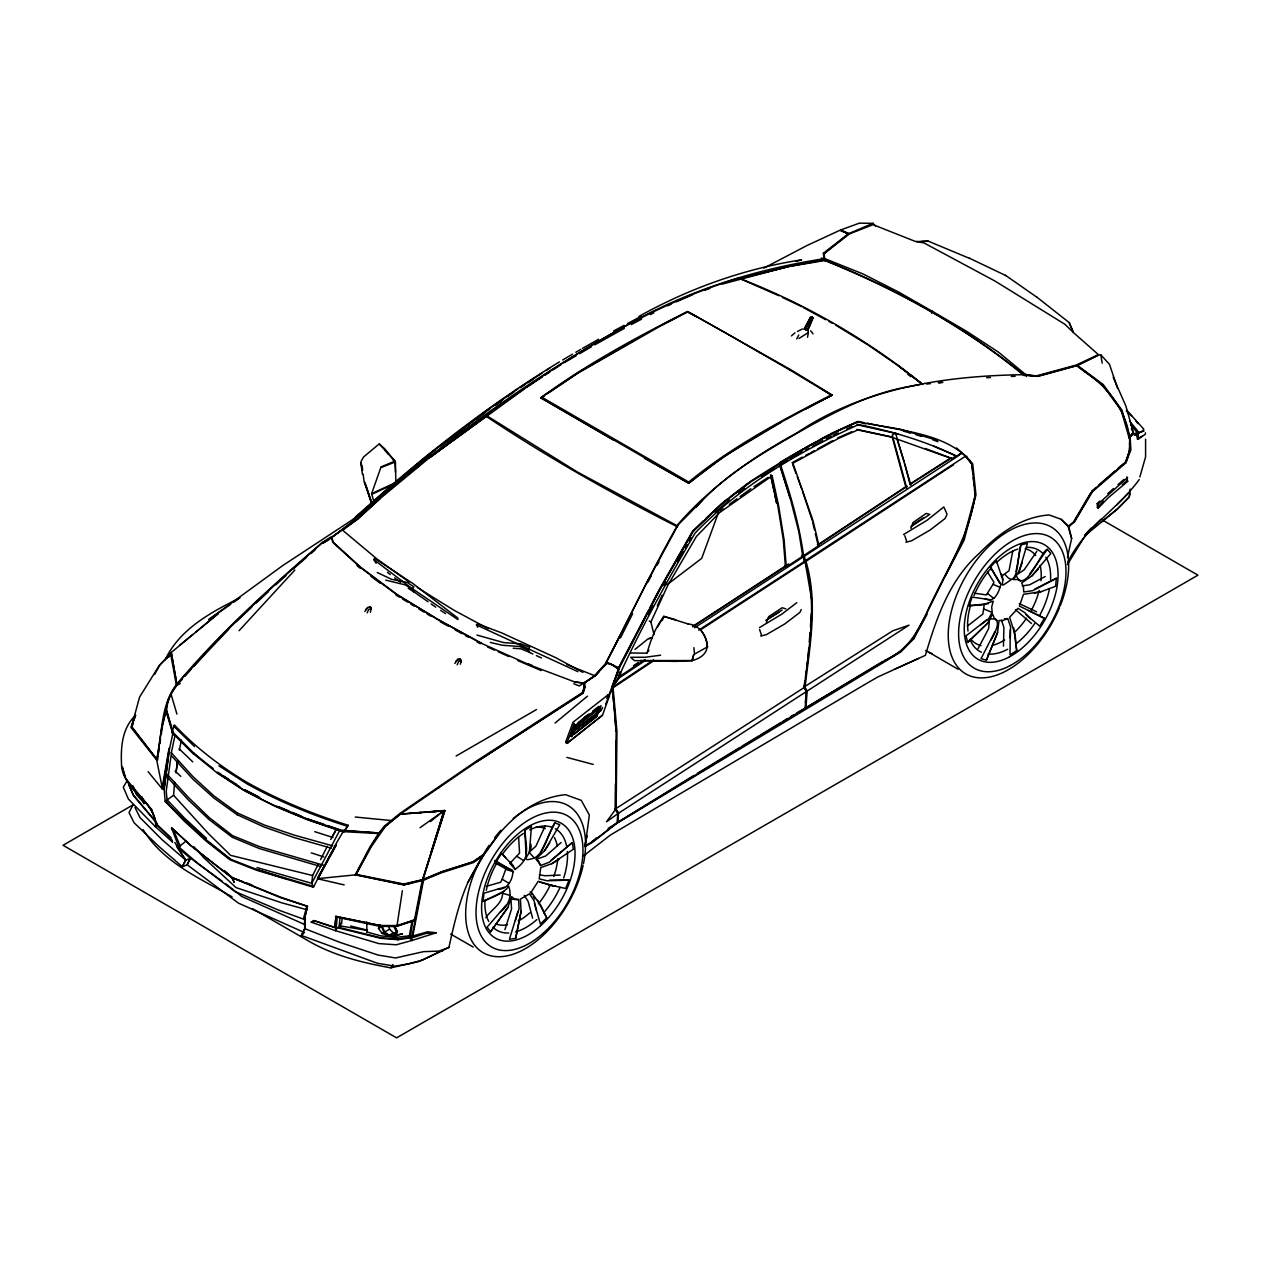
<?xml version="1.0" encoding="UTF-8"?>
<svg xmlns="http://www.w3.org/2000/svg" width="1261" height="1261" viewBox="0 0 1261 1261"><rect width="100%" height="100%" fill="white"/><g stroke="black" fill="none" stroke-linecap="round" stroke-linejoin="round"><path stroke-width="1.5" d="M980.569 624.825L988.719 618.694L992.139 612.168L991.713 606.967L993.242 601.134L982.555 604.776L969.031 605.784L988.466 603.656M615.872 741.2L615.699 807.15L615.384 809.625L606.509 821.794L617.827 813.708L615.384 809.625M615.731 759.201L616.156 731.837L612.531 687.891L618.647 669.307L612.389 664.736L607.045 662.86L595.208 675.187L583.764 683.147L584.473 687.403L582.629 693.156L476.847 761.754M947.121 514.393L943.827 506.969L927.008 520.304L903.491 534.569M1010.297 637.971L1010.613 626.875L1007.728 618.489L1003.015 620.491L999.043 620.444L997.561 632.659L986.401 660.212L981.042 658.636L994.85 631.808M1003.441 646.152L1003.898 627.442L1001.502 620.254M230.653 604.35L208.822 619.529L282.559 565.685L355.791 517.546L356.422 516.112L357.493 519.374L331.564 537.344L333.645 542.608L361.087 567.623L397.199 594.625L438.229 619.592L481.497 643.283M849 234.404L848.448 233.789L823.386 253.225L823.685 254.028L849.031 233.49L873.022 223.339L875.465 226.018M1016.067 571.422L1020.984 544.862L1027.416 543.412L1019.298 570.697M810.445 626.717L811.359 613.508M811.753 607.849L812.147 602.191L805.149 561.87L701.053 629.475M739.482 278.618L788.109 266.67L824.804 260.538C896.035 289.116 964.886 326.883 1024.263 375.699L1025.492 374.422L1036.132 375.936L1076.358 365.012L1098.394 354.609L1074.041 333.093M608.086 828.43L805.133 708.241L806.378 691.564L803.951 687.072L804.944 680.814M334.606 927.276L313.453 920.467L311.231 922.185L335.489 930.681L336.435 928.175L334.606 927.276L335.993 916.321L379.845 925.416M805.401 702.314L806.252 691.028L803.951 687.072L892.82 630.799L909.071 625.141L807.166 691.06L805.921 707.768L797.062 712.764M402.385 890.676L397.01 925.621L414.428 920.057L422.183 880.619L444.912 810.46L422.908 879.768L412.221 935.662L410.645 937.837L398.05 939.713L380.806 938.31L336.971 927.639L335.142 926.788L335.993 916.321M373.366 499.939L371.632 493.65L380.775 467.673L395.418 461.889L395.859 482.569M927.071 614.296L913.957 638.555L900.858 651.953L617.228 823.055L592.323 842.395L584.978 846.683L584.663 845.847L592.575 841.749L617.086 822.676L617.827 813.708M617.827 822.156L618.568 813.187L616.125 809.073L616.96 731.364L613.098 687.734L654.018 660.528M808.002 657.533L808.79 647.855M809.263 642.054L810.051 632.376M336.971 927.639L335.489 930.681L378.789 943.591L396.269 944.788L412.063 940.454L411.212 938.058L412.788 936.04L427.526 931.8L436.259 932.777L412.063 940.454L409.068 937.317L396.947 939.098L380.349 937.664L338.137 927.198L340.974 926.252L339.288 925.558L339.981 917.929M342.157 917.787L341.652 923.509L339.288 925.558M1025.839 614.533L1039.71 626.15L1044.392 618.174L1028.33 610.434M461.132 662.293L460.265 658.794L457.775 659.33L455.599 661.505M1034.745 589.186L1056.387 578.105L1055.583 586.286L1041.192 591.661L1023.506 594.309L1019.392 606.037L1044.36 618.442M956.484 447.954L961.812 452.683L956.721 456.892L694.622 627.773M585.214 846.036L589.344 815.032L581.258 800.357L565.574 794.666C518.176 799.474 487.818 843.562 467.784 882.621C458.831 903.396 453.724 925.432 448.916 947.452L423.002 959.889L408.769 963.798L395.008 966.194L377.512 963.294L301.458 935.489L304.689 928.632L304.579 920.404M521.124 911.072L515.717 938.31L509.412 939.303L517.94 911.561M1113.227 377.307L1125.821 405.869L1133.292 432.208L1129.021 437.567L1121.187 410.298L1102.398 384.857L1076.595 365.517L1036.778 376.409L1025.24 374.659C945.876 375.652 864.305 387.584 797.11 432.791C752.959 456.766 711.519 486.131 678.197 524.056C652.536 569.168 630.216 616.014 606.446 662.135L606.919 663.381L594.877 675.801L584.741 682.91M318.04 864.652L312.618 875.528L311.735 883.299L313.201 887.161L256.503 870.232L229.817 859.703L206.394 841.308L184.547 821.4L165.191 801.318L164.103 789.386L169.289 748.514L162.574 789.276L148.152 771.748M352.607 519.958L356.532 517.026L356.753 518.35L331.58 537.549L322.658 542.608C282.007 577.57 242.396 613.823 205.385 652.646C192.176 671.088 168.564 685.259 166.153 709.707L172.631 732.089L194.131 753.495M174.916 735.636L171.906 732.499L174.396 724.933C195.707 747.6 220.517 766.562 247.203 782.482L247.55 782.671C279.469 800.514 313.406 814.275 348.225 825.293L343.528 831.929L307.526 819.808L274.362 805.984L243.925 790.411L217.302 773.04L192.98 753.369M164.103 789.386L169.541 748.924L172.804 733.555L165.9 710.81L166.562 710.053C167.366 698.058 174.034 687.718 182.23 679.332M806.378 691.564L618.568 813.187L615.179 809.058L615.431 783.806M805.48 676.936L806.268 671.104M806.788 667.227L807.576 661.41M1010.25 629.743L1010.029 654.885L1016.744 650.597L1013.639 627.584M500.318 912.129C508.703 905.193 512.281 896.035 508.624 886.12C504.589 893.277 491.349 897.643 482.963 901.347L484.003 893.182L504.368 887.224M174.617 782.372L173.592 795.265L208.601 833.805L230.59 855.352L312.618 875.528M175.973 772.835L177.596 761.392M176.051 772.158L177.628 761.092M158.114 756.316L157.546 760.273L131.869 727.487L132.909 724.098M158.634 752.722L159.185 748.813M159.989 743.296L160.541 739.435M161.345 733.855L162.165 728.196M530.597 843.798C534.175 852.814 515.97 863.675 534.412 858.047C545.461 851.774 547.589 833.631 554.887 822.834L559.758 824.741L544.705 850.513L535.878 859.167L538.778 861.405L540.417 865.629L549.307 862.193L572.273 842.553L551.152 860.223M237.021 814.622L237.241 813.077L237.021 814.622L213.897 798.008L193.106 779.377L172.016 756.332M162.574 789.276L156.758 760.383L161.897 726.572L165.9 710.81M412.142 920.498L409.068 937.317L410.597 935.378L412.757 921.16L414.428 920.057M1145.445 432.822L1145.193 434.415L1137.548 439.332L1136.193 433.579L1144.105 430.931M412.788 936.04L423.523 880.241L441.681 872.707L473.442 862.571L483.357 855.683L498.505 834.624M1036.889 551.246L1024.105 569.893L1016.082 575.158C1024.846 596.39 1041.838 549.528 1047.355 549.339L1029.906 573.787M169.053 748.309L162.023 788.472M1012.804 550.915L1009.021 570.76L1001.407 576.372M370.356 612.294L371.364 608.306L370.293 606.856L367.802 607.376L365.627 609.567M460.328 664.232L461.321 660.244L457.775 659.33M529.462 851.727L531.433 826.365L524.702 830.242L526.073 853.681M807.544 337.239L808.396 332.478L798.938 338.515M824.473 260.617L823.386 253.225M824.804 260.538L824.127 253.54L849.331 233.931L873.085 224.663L915.155 241.371M1021.252 544.878C1017.548 546.439 1019.629 593.978 1005.19 574.512M179.314 750.153L181.426 740.16M166.736 776.492L167.161 774.301L188.299 797.299L209.168 817.538L232.528 835.633L259.719 846.73L324.014 865.361M1067.484 557.425L1071.629 538.447L1068.713 526.893L1061.1 519.28L1049.136 514.961C1021.174 516.9 998.318 534.049 979.293 553.311C949.265 580.107 936.497 618.016 925.385 655.326L877.829 676.968L865.661 683.998L610.434 835.018L585.057 854.674M602.6 707.453L601.056 710.274L572.715 732.105L573.061 730.592M515.654 938.405L521.077 911.451L520.399 899.093L529.478 893.844L534.128 900.811L536.414 910.3M662.435 620.113L663.727 616.361L688.254 624.006M1130.045 493.303L1129.147 497.149L1117.325 509.066L1101.184 522.133M304.973 916.747L307.463 906.328L280.446 897.123L231.189 877.215L190.458 845.169L171.528 827.846L172.331 829.974M304.327 919.427L307.463 906.328L280.73 897.69L231.693 877.546L191.136 845.958L171.528 827.846L178.81 846.966L198.324 863.832L234.814 891.448L278.114 909.906L304.327 919.427L303.712 917.74L306.817 906.454M305.43 917.882L304.736 928.805L301.458 935.489M585.072 844.192L587.169 835.933M162.433 726.32L166.153 709.707M859.104 223.26L840.52 230.022L847.313 233.711M534.396 903.412L540.417 924.045L546.738 917.756L537.58 900.228M154.583 674.509L159.848 665.051L170.566 653.45L176.304 684.739C160.242 705.719 162.37 734.659 156.821 759.264L131.601 726.431L139.577 697.081L159.438 665.225L171.449 653.45L170.251 653.545L167.035 658.352M984.226 604.807L982.839 614.091L967.376 626.134M1139.865 476.957L1145.587 456.845L1145.587 439.191M131.601 726.431L135.526 715.602M507.82 907.573L490.482 931.895L507.773 907.589L511.651 896.65L514.441 899.03L518.602 899.377L519.059 908.74L515.371 920.53M423.523 880.241L422.782 879.595L443.888 810.744L419.992 827.736M486.352 886.341L500.712 882.196L502.177 879.169L505.897 868.845L495.983 863.438M639.894 660.512L691.99 660.559L693.708 654.837L692.194 660.638L675.533 661.394L634.425 660.591L630.658 657.296L645.238 657.265L660.606 655.2M431.294 852.641L444.093 811.28L431.026 852.483M498.3 889.037C508.467 890.108 513.999 876.253 512.596 870.169C498.615 864.983 481.056 851.427 511.004 870.137M997.561 632.596L986.401 660.212M784.689 566.047L786.281 566.961L818.956 545.556L813.061 520.84L792.901 463.213L838.47 438.434L857.858 429.938L890.471 436.921M504.92 929.656L511.588 908.787L510.91 899.156L518.224 899.771M698.736 630.122L804.455 561.46L803.935 556.826L801.964 555.754M1129.021 437.567L1132.504 433.879L1129.052 437.914L1133.387 433.989L1138.951 432.066M857.07 424.295C891.385 430.915 925.18 441.066 956.705 456.198L961.812 452.683M969.22 605.627L972.089 597.115L991.099 599.842M910.931 528.359L913.027 522.527L926.189 513.416L929.877 514.472M571.501 736.629L575.836 725.091L590.574 713.6M618.426 676.117L620.049 671.609M612.751 686.031C616.44 681.318 620.317 676.684 621.531 670.647C643.457 623.517 668.74 578.058 694.984 533.23C740.396 485.595 798.512 452.132 857.858 424.91L898.195 433.957M1022.372 562.233L1019.282 570.776L1013.387 579.603L1017.422 579.493L1020.732 581.163M430.017 457.349L492.562 410.897M565.622 742.146L573.046 722.206L608.038 694.874L609.331 696.009L602.522 715.176L567.009 743.423C564.014 740.396 567.639 745.298 568.317 742.24L602.522 715.176M566.898 743.265L574.338 723.341M571.643 734.233L575.205 724.87M718.597 512.202L701.699 558.371L667.006 584.741M606.809 698.61L608.038 694.874M611.979 687.072L618.82 669.307L607.944 697.459M599.464 707.09L596.043 716.169L572.526 735.005M1130.155 437.835L1130.881 449.83L1126.041 462.661L1125.316 462.172L1130.029 449.673L1129.462 442.753M1071.629 538.447L1068.083 526.294L1074.372 521.345L1092.105 491.27L1125.742 462.172C1140.07 429.402 1112.896 389.617 1085.626 372.279L1076.595 365.517M549.433 880.146L569.026 880.131L565.653 888.485L547.747 884.513M597.194 715.554L601.04 705.703L575.552 725.737M811.911 317.473L812.919 318.04L807.734 330.209L804.155 329.137L810.256 317.804L812.21 316.7L812.919 318.04L807.734 330.209L808.238 331.864M766.357 622.477L768.627 616.661L782.151 607.739L785.871 608.858M707.468 647.366C706.743 636.222 700.265 625.109 687.923 623.88M410.455 935.63L396.947 937.286L389.554 936.182L382.209 933.455L378.473 928.411L380.002 924.77M605.753 704.016L612.531 687.891M311.546 885.868L313.516 886.956L335.489 844.728L342.992 831.803L344.458 831.535M545.193 825.876L535.878 846.226L529.1 852.31L534.412 858.047M367.172 612.878L368.874 609.126L370.892 609.158L370.293 606.856L371.364 608.306M457.144 664.815L458.846 661.063L460.864 661.111L459.792 659.361M657.312 605.737L662.167 595.239M654.002 634.582L650.897 621.972L667.873 585.23L696.419 536.477L719.464 512.691L772.126 475.823L778.652 505.992L784.121 539.976L786.281 566.961M540.811 852.137L554.887 822.834M805.7 330.019L812.21 316.7L812.588 318.513L810.256 317.804L812.21 316.7L810.571 317.346L804.155 329.137M632.628 613.744L620.475 637.861M648.059 581.983L651.48 574.937M946.57 515.434L945.041 518.555L930.129 530.014L911.467 540.859L906.013 542.183L906.627 541.174L904.767 535.673M133.162 804.676L129.016 812.62L134.076 822.755L158.665 846.241L182.325 866.701L185.588 860.018L174.79 842.458M182.325 866.701L185.887 860.049L190.632 858.237L222.393 881.407M182.624 866.733L187.038 864.904L190.301 858.221L176.635 846.525L185.588 860.018L161.944 839.574L140.05 817.632L134.974 807.497M187.038 864.904L190.632 858.237M801.255 609.615L799.868 612.405L784.957 623.832L766.294 634.693L760.84 636.017L761.455 635.008L759.595 629.507M594.877 675.801L606.147 662.766L646.184 583.796L678.213 524.797L702.535 500.128M798.78 335.032L796.684 338.91M320.578 859.624L327.293 846.289M931.39 312.775L932.163 311.231L898.715 292.095L863.139 274.015L825.135 258.741M931.737 312.98L932.163 311.231M974.658 593.237L986.401 594.924L992.99 584.316L993.983 582.377L987.505 571.942M355.429 517.246L355.949 518.634M648.296 610.75L618.41 668.677L612.389 686.252L619.135 677.299M650.109 607.25L658.242 591.504M648.406 614.517L652.883 605.942M990.657 640.415C994.614 634.251 1004.197 616.282 989.507 619.167L988.624 628.64L978.047 648.69M984.762 598.518C994.661 604.208 999.264 590.92 1000.887 584.048L990.405 567.119L996.316 560.609L1002.81 579.887M606.415 661.899L606.919 663.381L606.415 661.899L619.75 636.569M944.93 576.718L964.082 540.244L975.982 494.879L972.688 463.78C948.177 433.075 902.955 431.609 867.332 423.176M513.195 648.249L520.856 648.8L529.604 652.315L528.28 650.014L529.699 647.35L520.935 643.835L503.706 642.606L476.989 635.087M422.183 880.619L403.867 884.954L355.208 874.787L370.088 846.762L378.489 833.553L385.267 826.144L400.336 814.133L444.912 810.46M483.184 854.722L472.607 862.083L441.634 871.95L422.908 879.768L403.772 884.591L355.87 874.771L370.86 846.651L379.529 833.017L341.4 830.211M355.87 874.771L371.081 846.919L385.362 826.507L400.383 814.102L439.395 787.321M382.666 927.119L384.637 931.989L389.381 935.252L394.141 935L396.096 931.39L394.141 926.52L397.451 931.595L395.134 935.82L389.554 936.182L383.959 932.415L381.61 926.756L378.473 928.411M344.174 884.907L317.551 878.744L336.072 844.807L317.567 877.987M336.372 844.917L317.945 878.618L356.043 874.803L355.208 874.787M884.56 660.386C905.099 652.189 917.362 633.511 926.11 614.154C943.275 574.59 969 538.715 975.147 495.1L974.532 489.284M987.631 623.155L967.565 642.511L987.694 623.092L992.565 614.075L994.204 617.922L997.073 620.333M330.713 839.495L336.167 829.643M331.848 837.462L336.23 829.533M486.163 416.319L428.772 458.263L380.349 498.363L357.493 519.374L356.753 517.972C437.094 446.378 524.544 381.957 618.82 329.846C681.76 292.426 752.171 269.728 824.363 258.678L821.305 258.095M165.159 659.802C179.629 629.097 210.839 612.247 240.016 597.84M360.993 461.526L363.594 456.971L379.23 443.872L394.929 461.163L395.513 472.134M659.14 589.754L692.541 531.307L703.417 520.809M663.853 585.403L665.792 582.015M677.488 561.602L683.336 551.388M685.275 547.999L687.229 544.594M689.168 541.19L691.123 537.785M467.784 882.621L483.357 855.683M582.629 693.156L584.489 687.245L583.764 683.147L574.449 681.838M657.611 626.859L663.727 616.361M646.184 583.796L651.117 575.363M657.06 565.243L659.03 561.87M1073.883 521.36L1090.67 492.956M127.266 780.512L123.294 787.195L128.386 799.033L155.45 826.743L172.489 842.064L171.528 839.132M1067.373 564.644L1087.061 532.52L1091.08 528.201M605.895 662.939L612.326 664.91L618.82 669.307L618.331 668.346M252.515 908.661L306.99 940.107C332.274 955.16 362.002 962.773 390.863 967.833L392.928 964.523M344.521 831.062L348.225 825.293M496.598 861.2L501.5 853.398L513.605 866.118M156.884 760.288L130.908 727.361L135.605 715.16C121.497 728.858 120.63 748.214 121.623 766.625C124.413 790.3 153.842 799.789 155.592 823.922L156.916 824.521L155.45 826.743L157.357 823.937L133.477 795.533L128.559 784.121L133.382 795.076L155.15 820.816M549.812 842.821L544.531 850.797M171.181 653.513L168.942 656.855L171.244 652.473L218.279 613.571L195.912 631.934M169.132 655.594L171.244 652.473L177.044 685.212L180.26 683.525M1067.783 562.311C1084.034 528.233 1117.735 509.255 1139.266 479.511M611.617 687.576L619.466 677.724L645.537 660.323M165.632 801.964L166.153 801.271L168.848 804.045M408.265 588.304L413.655 591.772L411.984 589.218L413.829 586.775L407.114 582.44L391.635 579.351L377.275 572.526M313.201 887.161L313.721 886.467L256.598 869.491M364.823 611.506L367.329 608.228M454.78 663.459L457.302 660.181M510.264 862.051L515.45 869.554L509.838 863.422L519.548 853.098L518.602 836.453M1056.482 578.389L1032.68 590.684L1023.727 591.992L1023.443 586.696L1021.678 582.96L1031.797 575.946L1050.807 553.547L1047.355 549.339M379.104 832.654L384.479 826.05L399.627 813.629L476.264 761.171L582.409 692.573L584.284 686.946L583.291 682.674L584.237 683.021M1085.043 372.09L1085.579 371.428L1103.249 384.589L1122.006 410.219L1129.746 437.11M630.579 652.977L646.641 653.198L648.942 650.377M515.229 869.113C531.054 858.678 525.916 848.007 525.002 830.195M177.044 683.825C220.628 632.013 271.115 586.633 322.249 542.482L331.706 536.524M184.831 676.4L191.309 669.039M193.895 666.107L228.619 629.302M636.127 339.13L578.484 372.452L540.764 397.751C586.68 364.208 636.852 336.955 687.608 311.53L790.568 369.599L832.244 395.04L806.047 408.674L832.244 395.04C782.387 420.906 732.263 447.261 688.821 483.294L540.764 397.751M485.8 917.709C491.128 909.575 502.493 904.042 502.603 893.277L510.201 895.483M239.086 630.673L294.838 570.051M696.356 507.001C724.05 475.365 761.108 454.023 797.11 433.201C830.006 414.459 863.675 396.206 901.016 388.089M573.802 683.746L579.225 685.952L595.192 675.928L599.196 671.593M604.539 665.808L607.219 662.908M1038.166 569.278L1031.75 575.993M477.746 627.206L476.437 624.92L477.525 623.769L501.831 632.943L555.675 657.643L582.913 672.412M1126.767 476.926L1127.681 481.371L1108.183 497.843L1098.315 508.073L1097.433 507.552L1103.596 501.169M1116.6 505.094L1128.39 493.24M1036.778 376.409L1036.132 375.936M791.451 335.883L794.95 332.825M1084.539 535.216L1100.9 519.233M178.81 846.966L186.329 840.835M706.128 518.192L727.171 499.104M715.034 512.423L729.567 499.923M1097.433 507.552L1097.228 503.533L1099.844 501.058M1098.315 508.073L1098.11 504.037L1127.649 477.446M377.843 499.261L357.194 518.555L327.45 540.591M380.586 496.692L396.584 483.215M506.087 905.177L487.124 927.119L490.497 931.816M235.413 622.367L251.853 607.014M255.967 603.184L268.577 591.488M335.142 926.788L336.372 926.472L337.207 917.157L379.419 926.283L395.812 926.551L414.459 919.915M275.796 584.852L285.884 575.568M356.453 517.436L359.353 514.819M370.939 504.353L379.624 496.503M368.259 506.276L356.185 516.6C419.156 459.162 486.557 406.2 559.443 361.891M371.081 503.722L379.561 496.093M380.349 498.363L357.336 519.106L342.74 530.235M646.641 653.198L647.161 652.741C650.676 640.178 655.956 625.661 664.263 616.503L675.817 619.829M561.145 842.506L545.745 855.983L536.76 859.198L537.659 861.011M1091.663 491.286L1096.03 487.44M1098.946 484.87L1115.039 470.936M1107.71 493.65L1113.573 488.511M1117.971 484.65L1123.835 479.511M293.135 568.979L306.533 557.378M310.994 553.516L315.471 549.654M413.261 468.793L416.225 466.239M420.654 462.424L423.617 459.887M1117.971 468.43L1123.85 463.417M1126.041 462.661L1092.373 491.758L1074.608 521.77L1068.713 526.893M382.54 493.555L427.211 455.647L485.233 411.59L518.192 388.64M382.619 493.965L387.095 490.166M390.075 487.629L435.029 450.145M1122.29 484.665L1126.798 480.867L1127.681 481.371M1084.901 535.704L1117.53 508.861L1129.304 496.96L1130.092 489.079M555.092 723.042L587.484 696.135M396.947 937.286L381.106 935.914L367.392 932.147M179.503 645.396L192.917 634.378M596.343 838.013L591.519 841.891M635.008 649.399L648.296 638.665L652.047 637.688M301.426 935.315L303.523 933.613M574.133 734.28L597.21 715.791M596.784 716.642L571.091 736.156M572.478 729.867L600.472 707.925M584.332 717.477L588.619 714.12M578.074 722.616L588.099 714.751M592.56 711.236L598.644 706.459M373.666 559.49L374.911 558.513L412.993 583.591L457.901 618.142L457.853 619.577L410.251 587.232L373.666 559.49L376.125 563.289M573.834 730.686L601.056 710.274M572.841 731.963L601.529 709.817M399.627 480.851L402.669 478.502M414.822 469.092L419.377 465.577M928.79 515.071L910.946 526.562M430.364 821.636L443.431 810.981L400.383 814.102M782.135 610.056L765.79 620.38M796.747 602.695L781.836 614.123L759.548 627.552M428.046 456.072L431.152 453.692M454.417 435.928L462.156 430.001M476.122 419.346L485.422 412.237M730.214 496.787L748.482 482.853M750.5 481.702L721.513 503.817L692.872 531.464L659.503 589.927L618.221 668.535M738.615 493.019L744.652 488.433M439.616 446.646L456.45 433.863M459.508 431.546L477.872 417.596M480.93 415.279L490.23 408.501M644.45 458.326L688.742 483.184L723.909 456.45L780.575 422.577M688.742 483.184L688.742 482.033C731.916 446.52 781.631 420.37 831.172 395.008L831.929 395.434L789.796 369.962M257.023 867.6L311.735 883.299L339.666 830.542L342.724 831.63L344.048 830.636M1136.256 434.793L1143.207 430.474L1143.727 429.071L1126.703 410.219M1038.197 376.314L1076.563 365.8L1098.394 355.035L1100.821 354.861L1109.475 364.303L1117.624 388.53M428.772 458.263L524.655 388.735M720.141 511.083L723.199 508.845M729.347 504.368L737.023 498.773M740.097 496.535L750.831 488.716M394.141 935L396.805 933.061L393.196 932.777L389.381 935.252M494.17 409.778C569.42 355.98 649.604 305.146 738.773 278.098C804.944 303.633 867.205 339.461 922.358 384.085M494.942 405.222L502.808 399.753M507.521 396.474L513.81 392.092M495.1 405.49L501.563 400.998M857.007 429.434L889.62 436.432L951.96 458.673L955.996 455.867L933.77 446.11M233.774 602.175L238.455 598.928M484.256 854.327L473.395 861.673L442.154 871.587L423.302 879.406M912.696 524.812L923.241 517.845M173.592 795.265L165.191 801.318L206.331 840.457L229.817 858.93L257.023 869.57L285.317 878.602M966.824 456.309L965.958 456.781L971.916 464.3L975.179 495.4L963.294 539.582L925.984 614.769L912.665 639.028L901.174 651.007L805.921 707.768M438.97 787.621L477.178 761.534L583.212 693.14L585.151 686.867L584.521 682.485M804.55 561.177L965.658 456.119L962.285 453.109L956.8 456.151M544.342 395.844L541.111 398.019L613.697 440.247M547.558 393.668L578.137 373.004L662.009 325.117M633.432 665.729L638.35 662.451M617.89 677.614L644.812 659.661M818.231 544.516L906.769 486.115M612.956 686.961L653.513 659.992M1137.548 439.332L1142.277 436.18M526.263 387.6L542.104 377.118M545.272 375.021L550.032 371.869M553.201 369.772L561.113 364.539M692.478 626.528L788.629 563.966M692.825 626.733L785.43 566.473L783.27 539.472L777.785 505.488L771.275 475.318M768.343 618.867L779.156 612.042M753.983 486.651L768.122 477.383M907.132 486.32L818.09 545.051L815.378 533.639M519.768 387.537L541.915 373.24M546.659 370.167L549.812 368.133M520.099 387.71L524.86 384.637M528.012 382.603L532.772 379.529M749.996 481.702C784.736 459.524 819.981 437.662 858.047 421.584L858.52 421.537M761.833 476.642L768.201 472.544M769.793 471.519L774.743 468.32M953.505 464.773L805.952 561.35C817.995 601.702 810.161 643.851 805.353 684.723L804.881 687.087L807.166 691.06M910.032 484.019L950.841 457.901M910.379 484.224L951.109 458.169L925.148 448.49M328.648 539.535L322.911 543.207L328.506 539.613M503.785 891.417L482.837 901.505M694.039 775.357L617.086 822.676M697.317 773.356L740.002 747.41M741.641 746.402L758.696 736.061M760.241 735.116L781.189 722.395M782.813 721.418L787.558 718.534M790.726 716.611L793.894 714.688M986.859 619.781L966.052 635.828L967.628 642.401M382.209 933.455L383.959 932.415M562.705 359.968L572.51 354.215M575.788 352.292L580.69 349.423M564.487 362.569L576.261 355.665M579.619 353.695L591.393 346.791M456.151 756.001L536.477 709.565M582.582 856.077L585.514 854.359M779.566 462.645L803.651 448.664M798.481 530.424L790.095 497.701L779.834 464.994L787.116 460.801M790.442 458.878L802.311 452.005M558.891 859.576L551.735 863.738M132.957 804.928L63.05 845.28L396.584 1037.85L1197.95 575.174L1102.65 520.163M384.637 931.989L389.586 929.136L393.196 932.777M882.999 661.284L805.133 708.241M582.33 348.462L598.612 339.272M594.703 344.884L624.321 328.333M1134.443 435.36L1137.721 433.532M707.689 646.783L694.512 654.096L693.865 647.65M805.259 447.734L815.552 442.075M818.972 440.199L829.249 434.541M805.7 450.035L809.105 448.159M812.51 446.284L822.739 440.672M826.144 438.796L831.267 435.975M810.902 452.541L814.243 450.729M817.585 448.9L832.607 440.688M792.05 462.724L802.359 457.16M805.795 455.316L809.231 453.456M1045.196 576.529L1029.638 584.805L1022.245 585.908M763.835 268.136L806.961 245.532L839.779 230.337L848.448 233.789M613.603 330.981L624.037 325.417M627.505 323.557L641.092 316.385M631.272 324.629L641.691 319.065M638.933 316.416C689.341 288.296 744.494 268.656 801.57 259.829L795.975 261.453M1011.401 579.54C995.496 590.495 1006.42 583.528 1001.266 573.787M650.361 314.588L653.828 312.838M667.7 305.84L671.167 304.09M797.488 331.438L802.374 328.995M1076.563 365.8L1098.126 355.366M918.512 658.494L894.758 669.134M440.483 951.346L418.857 961.544L390.863 967.833M371.632 493.65L395.655 482.569M371.569 494.391L393.842 484.114M612.042 688.222L613.098 687.734M830.967 433.611L857.874 421.521M832.985 435.203L838.155 432.87M846.746 428.961L851.916 426.628M837.603 437.945L851.711 431.751M676.416 301.805L692.147 294.916M990.405 567.119L999.689 583.212M380.743 467.027L394.929 461.163M135.006 790.742L132.515 785.666L136.377 794.619L144.495 803.462M151.856 810.524L155.513 821.51M439.884 950.715L448.916 947.452M704.473 290.361L709.754 288.47M395.812 926.551L412.757 921.16M411.212 938.058L425.887 933.439L436.259 932.777M722.159 284.103L788.109 266.67M395.134 935.82L402.495 933.865L389.554 936.182M422.782 879.595L403.804 883.993L356.296 874.425M648.832 638.712L652.52 637.751M738.189 279.012L787.668 266.654L824.205 259.924C895.389 288.47 964.129 326.173 1023.664 374.706M1041.318 591.519L1034.477 593.19M311.231 922.185L315.723 921.192L336.435 928.175M411.464 883.063L404.103 884.67L394.22 882.621M902.797 387.742L920.577 384.416M1129.257 437.315L1130.486 437.094M912.554 638.775L913.957 638.555M379.34 444.108L384.715 448.758L395.418 461.889M939.004 382.792L942.818 382.367M926.614 384.053L930.492 383.612M938.247 382.745L942.125 382.319M426.849 812.068L436.322 811.343M427.069 812.068L436.605 811.343M986.606 377.685L990.405 377.496M1011.338 376.456L1015.137 376.267M560.215 875.071L544.705 875.764L539.44 874.708M442.627 950.983L423.57 951.645L395.576 957.966L378.079 955.066L340.123 942.44L304.689 928.632M915.959 241.639L928.128 241.103L969.693 258.442M921.271 241.497L928.348 241.292M396.868 925.574L379.624 925.464L335.426 916.511M569.026 880.131L547.085 880.777L539.172 878.838L540.748 867.6L551.845 863.643L573.314 849.268L572.273 842.553M859.718 223.15L873.022 223.339M615.179 809.058L804.092 687.608L804.565 685.227C809.389 644.371 817.207 602.206 805.149 561.87M379.529 833.017L341.368 830.542M378.489 833.553L342.724 831.63M1004.434 618.741L1007.476 618.915M582.472 682.847L575.394 682.185L528.722 664.594M355.224 817.033L390.721 820.485M1027.447 375.51L1032.806 376.298M317.551 878.744L318.655 878.901M606.446 662.135L619.356 667.952L659.708 589.88L693.046 531.559L721.544 504.053L750.437 482.017L805.637 448.096L831.298 433.989L857.827 421.978L900.244 429.197L937.112 440.294M367.424 930.46L340.265 925.921L340.234 923.225M862.225 423.176L865.976 423.806M859.766 421.852L863.549 422.514M984.258 609.173L991.65 612.231M915.88 241.434L924.014 242.947L995.024 281.077L1064.82 324.235L1073.458 332.557L1069.312 322.69L1036.763 297.06M513.526 871.761L505.945 869.46M555.849 886.341L539.992 882.196M490.308 642.416L502.304 645.254L519.532 646.499L528.28 650.014M350.653 926.031L367.124 930.114M566.82 757.372L593.222 764.418M320.751 866.559L259.293 848.527L232.245 837.272L209.027 819.508L188.299 799.868L168.012 777.864M306.975 909.748L281.818 902.844L236.043 887.618L204.03 857.937L193.863 846.698M332.778 845.879L294.223 835.113L264.432 825.057L237.304 812.919L213.96 795.927L193.012 776.681L171.055 752.502M331.359 848.212L293.592 837.399L263.943 826.917L237.036 814.638M903.27 431.026L910.584 433.185M916.069 434.793L921.555 436.401M1000.351 587.468L992.99 584.316M553.611 886.215L538.226 881.297L531.259 892.063L540.969 905.745L546.675 917.976M314.746 831.677L333.014 837.525M311.278 852.862L323.73 856.897M308.141 819.004L324.045 824.363M327.576 825.561L339.95 829.722M339.934 830.053L308.251 819.398L276.837 806.299M343.559 831.614C309.15 820.895 275.529 807.607 243.956 790.127L216.939 772.536M232.654 877.924L231.693 877.546L234.231 882.432L232.45 877.861L243.168 881.738M347.074 826.16C312.271 815.142 278.35 801.381 246.462 783.538L218.941 765.821M502.177 879.169L509.018 883.378M691.99 660.559L692.194 660.638C710.637 655.436 710.542 642.527 700.139 629.113M246.683 883.015L251.932 884.923M932.525 439.632L937.948 441.76M230.479 859.088L204.156 838.139M566.851 664.594L595.192 675.928M356.753 517.972L357.998 518.476M541.174 670.537L517.782 660.575M840.74 230.069L849.031 233.49M278.382 806.599L288.879 810.981M292.394 812.431L301.143 816.088M385.724 580.123L405.27 584.883L411.984 589.218M528.706 663.98L532.3 665.509M157.357 823.937L156.033 823.386C153.148 801.35 127.377 792.018 123.247 770.723M245.075 790.158L258.332 796.999M304.563 932.573L238.455 903.144L187.353 864.904M305.493 924.88L241.734 896.476L225.498 883.583M577.869 671.656L476.437 624.92M529.667 664.957L480.551 642.937L437.268 619.23L396.253 594.278L360.126 567.261L332.699 542.262L331.564 537.344M487.455 646.94L494.596 650.156M498.158 651.748L508.861 656.571M1005.443 275.276L1036.92 297.249M529.431 652.457L532.883 654.018M536.335 655.594L541.505 657.958M1036.652 611.806L1019.251 603.593M969.52 258.237L1005.947 275.655M778.904 295.736L738.773 278.098M782.403 297.407L801.649 306.628M172.804 733.555L174.995 735.462L171.717 750.862L166.216 791.183L167.051 799.773L184.421 818.011L206.473 838.407M523.709 860.664L516.915 856.361M987.473 593.442L993.747 598.392M244.681 789.701L259.782 797.425M677.63 526.01L577.38 471.992L486.163 415.373M677.346 526.783C611.553 493.461 547.242 457.097 485.879 416.146M697.727 317.378L687.497 312.05L661.615 325.291L687.608 311.53L729.268 335M488.291 628.687L453.976 610.245L417.423 587.579M803.367 307.558L825.656 319.679M829.092 321.555L832.528 323.415M440.373 621.846L448.695 626.402M455.363 630.059L462.015 633.7M465.341 635.528L468.666 637.341M476.989 641.912L480.331 643.725M396.947 939.098L398.05 939.713M688.742 482.033L541.836 397.215M450.603 934.038L473.174 947.011M1097.228 503.533L1098.11 504.037M950.368 457.743L951.96 458.673M759.343 352.418L790.143 370.167M770.534 474.893L772.126 475.823M817.364 544.626L818.956 545.556M802.327 555.124L804.486 556.369L805.227 560.956M801.555 555.628L803.698 556.873L804.455 561.46M649.305 621.058L650.897 621.972M232.103 896.87C199.9 878.287 163.268 862.666 143.076 829.58M728.89 334.796L759.705 352.623M928.931 652.315L958.124 669.276M932.51 311.435L965.973 330.918L998.617 352.245L1025.492 374.422M570.997 736.014L571.8 736.55M396.033 595.066L399.311 597.068M402.59 599.054L407.508 602.049M410.802 604.051L414.081 606.052M418.999 609.047L423.917 612.042M427.211 614.028L430.49 616.03M835.948 325.291L868.198 345.057L897.848 365.454L922.737 384.479L897.58 365.264M1015.531 609.741L1031.498 623.501M821.337 388.751L831.172 395.008M176.304 684.739L177.044 685.212L171.386 653.214M217.664 772.11L220.801 774.159M223.938 776.209L228.651 779.266M231.788 781.316L236.485 784.389M219.587 773.639L232.119 781.82M235.255 783.869L239.953 786.927M440.656 610.419L445.574 613.65M412.71 591.015L428.062 601.781M431.136 603.94L435.739 607.171M409.289 582.078L377.228 559.206L342.204 529.872M394.614 577.901L400.651 582.267M1077.272 365.264L1085.579 371.428M370.892 576.277L380.318 583.323M907.778 374.296L910.899 376.676M1126.309 410.897L1131.826 416.177M387.458 572.289L390.279 574.543M193.721 752.943L196.716 755.339M210.177 766.121L213.172 768.516M197.11 755.891L209.058 765.443M356.958 565.558L359.905 568.065M608.149 695.032L609.583 696.277M190.506 825.687L200.058 834.404M175.121 771.149L180.78 776.335M156.916 824.521L171.055 837.667M179.157 748.813L192.744 761.88M155.592 823.922L169.51 837.367L172.489 842.064M1061.1 519.28L1068.477 526.452M173.34 725.863L194.493 746.544M171.906 732.499L193.39 753.92M1030.316 618.678L1024.752 612.61L1017.99 608.338L1009.635 617.26L1015.137 634.882L1016.665 650.771M810.634 330.792L813.046 333.834M500.995 852.672L505.614 857.606M384.763 450.067L388.388 454.307M1135.625 420.67L1138.163 423.649M125.911 778.809L152.408 810.334M1129.509 420.969L1137.564 430.726L1138.809 438.781M392.628 459.414L394.661 461.873M1130.502 424.563L1136.76 432.16M530.03 891.874L532.047 894.475M524.245 895.357L528.123 901.394L532.615 918.15M966.21 456.608L971.868 464.127L972.893 473.805M537.832 861.263L540.622 865.141M1131.322 429.087L1133.292 432.208M533.245 896.287L534.885 898.935M1026.47 376.55L1025.666 375.258M394.504 926.315L397.451 931.595M132.358 785.887L133.808 788.519M583.291 682.674L583.733 683.494M173.151 829.281L180.418 846.557M1069.107 322.485L1073.19 332.258M792.712 464.505L795.99 473.364M797.299 476.926L801.901 489.347M780.48 464.663C790.395 494.391 799.379 524.671 803.556 555.817M779.692 465.136L789.985 497.937M371.664 502.099L364.587 481.875M371.191 501.941L364.13 481.67L363.105 474.136M802.5 491.16L812.194 520.336M897.233 439.979L904.279 461.952M388.593 925.889L389.586 929.136M365.848 485.028L371.475 503.423M125.406 777.139L122.364 767.082L122.68 768.847M892.126 436.605L906.076 487.834M170.865 693.566L176.918 714.089M166.562 710.053L173.135 732.72M362.427 474.404L360.898 462.692L362.616 469.013M142.004 796.889L143.801 803.73M910.836 485.107L895.578 433.059L892.268 435.14L906.769 488.243M904.767 463.843L910.143 484.713M812.651 522.243L814.464 529.841M360.898 462.692L362.585 470.385M770.944 476.784L774.207 491.869M775.011 495.636L776.65 503.186L771.149 477.399M1100.821 354.861L1102.193 363.152M798.576 530.156L802.768 556.337M612.279 690.098L614.737 712.638M973.303 477.667L974.122 485.422M615.005 716.39L616.03 731.427M366.762 921.838L366.904 932.541M513.195 818.468A84.96 48.958 -60.1 0 1 583.528 863.501M583.165 865.235A84.96 48.958 -60.1 0 1 491.806 956.027A84.96 48.958 -60.1 0 1 489.016 845.422M494.706 837.619A84.96 48.958 -60.1 0 1 500.916 830.242M1059.461 607.723A84.96 49.053 -59.8 0 1 955.475 663.901A84.96 49.053 -59.8 0 1 1009.698 530.471A84.96 49.053 -59.8 0 1 1060.186 605.958M932.115 653.576A84.96 49.053 -59.9 0 1 925.621 650.518M555.407 828.776A58.573 33.732 -60.1 0 1 566.552 845.8M567.371 851.49A58.573 33.732 -60.1 0 1 563.651 878.034M560.057 887.334A58.573 33.732 -60.1 0 1 543.664 912.759M536.887 919.537A58.573 33.732 -60.1 0 1 515.513 931.942M508.75 933.014A58.573 33.732 -60.1 0 1 492.972 927.245M488.764 921.492A58.573 33.732 -60.1 0 1 484.981 900.228M486.289 890.329A58.573 33.732 -60.1 0 1 497.464 861.862M502.508 854.123A58.573 33.732 -60.1 0 1 523.41 833.458M529.793 829.817A58.573 33.732 -60.1 0 1 552.381 827.358M554.414 837.556A53.797 30.958 -60.2 0 1 557.315 846.304M557.756 858.867A53.797 30.958 -60.2 0 1 553.831 876.411M550.348 884.891A53.797 30.958 -60.2 0 1 538.463 903.79M529.872 912.806A53.797 30.958 -60.2 0 1 518.208 921.034M507.521 924.817A53.797 30.958 -60.2 0 1 496.535 924.187M536.098 826.964A53.797 30.958 -60.2 0 1 545.288 828.635M1045.795 557.189A58.573 33.811 -59.8 0 1 1050.571 579.445M1049.404 589.045A58.573 33.811 -59.8 0 1 1039.49 615.731M1034.635 623.628A58.573 33.811 -59.8 0 1 1016.319 643.567M1007.649 649.257A58.573 33.811 -59.8 0 1 988.009 654.002M981.342 652.221A58.573 33.811 -59.8 0 1 970.245 639.879M968.007 631.052A58.573 33.811 -59.8 0 1 970.655 604.996M973.949 595.681A58.573 33.811 -59.8 0 1 991.477 567.734M996.348 562.705A58.573 33.811 -59.8 0 1 1017.785 549.055M1026.58 547.353A58.573 33.811 -59.8 0 1 1042.484 553.075M1040.167 565.432A53.797 31.052 -59.7 0 1 1040.94 580.722M1039.222 590.353A53.797 31.052 -59.7 0 1 1031.403 610.166M1026.533 618.174A53.797 31.052 -59.7 0 1 1014.837 632.045M1004.654 640.021A53.797 31.052 -59.7 0 1 992.344 645.38M981.011 645.6A53.797 31.052 -59.7 0 1 970.497 638.681M1025.209 548.677A53.797 31.052 -59.7 0 1 1035.722 555.597M421.174 812.51L409.809 813.392L421.332 812.51M232.245 877.688L223.969 870.484L232.387 877.829M543.318 933.124A75.786 43.646 -60.1 0 0 567.277 815.678A75.786 43.646 -60.1 0 0 477.856 895.294A75.786 43.646 -60.1 0 0 543.318 933.124M540.433 925.889A66.218 38.161 -60.1 0 0 561.334 823.307A66.218 38.161 -60.1 0 0 483.168 892.914A66.218 38.161 -60.1 0 0 540.433 925.889M1010.376 665.493A75.786 43.757 -59.8 0 0 1059.713 546.328A75.786 43.757 -59.8 0 0 966.793 596.154A75.786 43.757 -59.8 0 0 1010.376 665.493M1009.478 656.855A66.218 38.24 -59.8 0 0 1052.588 552.744A66.218 38.24 -59.8 0 0 971.364 596.311A66.218 38.24 -59.8 0 0 1009.478 656.855"/></g></svg>
